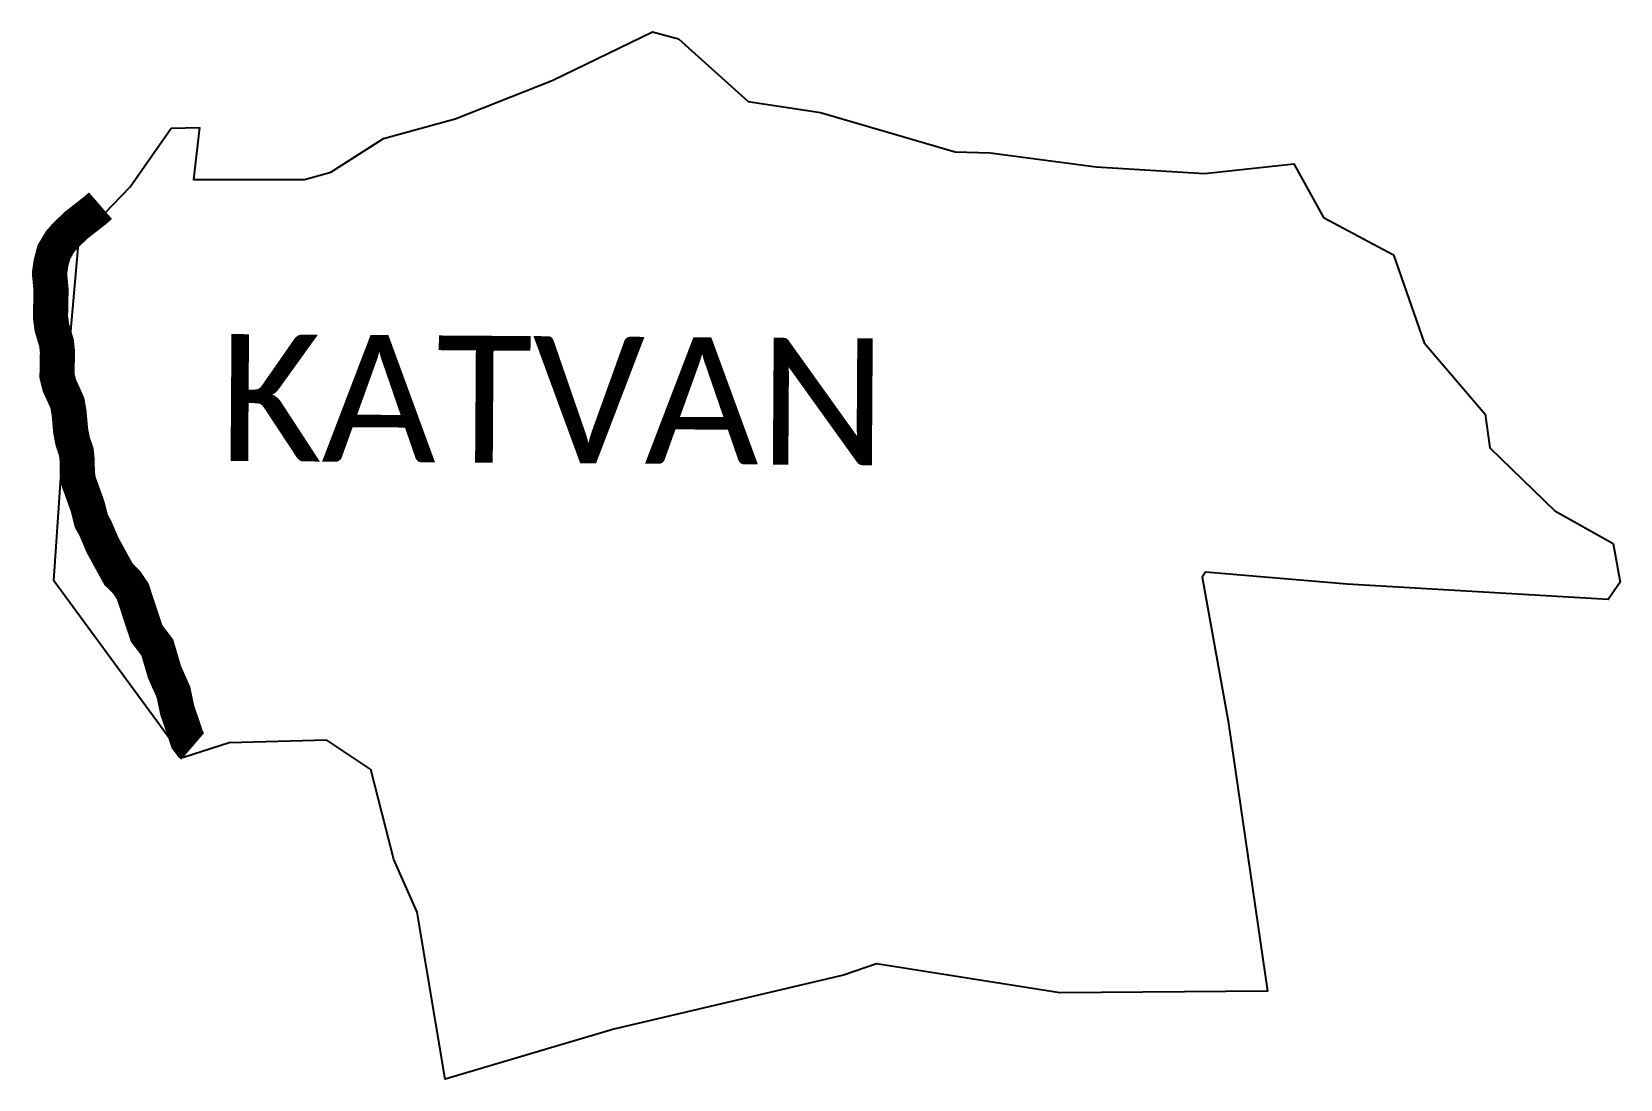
# Model space of a CAD drawing. Header units: metres. Extents: x 328412 to 330671, y 1803515 to 1805004.
import ezdxf

# ---------------------------------------------------------------- set-up
doc = ezdxf.new("R2010")
doc.units = ezdxf.units.M
doc.header["$MEASUREMENT"] = 0
for name, color, linetype in [('UNPROTECTED', 130, 'Continuous'), ('VILLAGE BOUNDRY', 3, 'Continuous'), ('VILLAGE NAME', 250, 'Continuous')]:
    doc.layers.add(name, color=color, linetype=linetype)
doc.styles.get("Standard").update_dxf_attribs({"font": 'arial.ttf'})

msp = doc.modelspace()

# ---------------------------------------------------------------- linework, layer by layer
at = {"layer": 'UNPROTECTED', "const_width": 50, "flags": 128}
msp.add_lwpolyline([(328509.7, 1804756.7), (328501.5, 1804749.6), (328475.3, 1804729.1), (328461.1, 1804715.6), (328452.2, 1804705.5), (328443.5, 1804690.9), (328439.2, 1804674.7), (328439.2, 1804674.7), (328437.2, 1804660.4), (328438.4, 1804647.7), (328439.4, 1804637.2), (328439, 1804617.5), (328438.6, 1804598.3), (328440.7, 1804583.1), (328443.7, 1804573), (328447.1, 1804561.7), (328448.5, 1804549.1), (328448.2, 1804532.3), (328447.9, 1804514.6), (328451.2, 1804501.3), (328458.4, 1804485.6), (328462.6, 1804476.2), (328465.1, 1804461.7), (328467.3, 1804436.5), (328470.2, 1804421.5), (328475.4, 1804406.2), (328476.6, 1804393.9), (328476.7, 1804377), (328478.6, 1804364.7), (328485.6, 1804345.2), (328491.4, 1804329.1), (328496.6, 1804308.6), (328502.5, 1804297.9), (328512.7, 1804274), (328527.2, 1804247.5), (328535.5, 1804232.5), (328546.6, 1804221.6), (328555.5, 1804208.5), (328564.1, 1804182.4), (328571.2, 1804161.1), (328575.5, 1804148.2), (328581.7, 1804140.1), (328590.5, 1804128.5), (328593.1, 1804119.6), (328597.7, 1804104.1), (328600.6, 1804094), (328608.4, 1804076.5), (328613.4, 1804065.3), (328615.8, 1804053.8), (328618.8, 1804039.6), (328624.9, 1804021.7), (328633.1, 1803997.4), (328638.8, 1803989.9), (328640.9, 1803988.1)], dxfattribs=at)
at = {"layer": 'VILLAGE BOUNDRY'}
msp.add_lwpolyline([(328610.1, 1804866.9), (328650.3, 1804867.9)], dxfattribs=at)
for points in [[(328650.3, 1804867.9, 0), (328641.9, 1804794, 0), (328799.9, 1804793.9, 0), (328837.2, 1804804.5, 0), (328912.2, 1804852.4, 0), (329014.1, 1804880, 0), (329151.9, 1804934.8, 0), (329294.7, 1805004, 0), (329331.6, 1804993.9, 0), (329430.5, 1804904.7, 0), (329533.3, 1804889.2, 0), (329724.8, 1804833.1, 0), (329774.6, 1804832, 0), (329925.3, 1804812, 0), (330079.3, 1804802.7, 0), (330206.5, 1804816.2, 0), (330248.8, 1804739.9, 0), (330348.2, 1804686.9, 0), (330392, 1804561.6, 0), (330478.7, 1804460.4, 0), (330485.2, 1804412.4, 0), (330577.5, 1804322.9, 0), (330660.5, 1804276.7, 0), (330670.6, 1804221.4, 0)], [(330670.6, 1804221.4, 0), (330653.7, 1804196.7, 0), (330282.5, 1804218.5, 0), (330080.9, 1804235.6, 0), (330076.4, 1804228.4, 0), (330113.1, 1804023.9, 0), (330169.3, 1803639.9, 0), (329873.8, 1803637.8, 0), (329613.3, 1803678.8, 0), (329566, 1803662.6, 0), (329239.6, 1803586.2, 0), (328999.7, 1803514.9, 0), (328959.8, 1803752.5, 0), (328926.6, 1803827.2, 0), (328894.3, 1803955.4, 0), (328831.6, 1803996.8, 0), (328692.5, 1803993, 0), (328627.6, 1803972.3, 0), (328443.4, 1804223.4, 0), (328467.3, 1804578.2, 0), (328479.1, 1804707.9, 0), (328551.8, 1804783.3, 0), (328610.1, 1804866.9, 0)]]:
    msp.add_polyline3d(points, dxfattribs=at)

# ---------------------------------------------------------------- texts
at = {"layer": 'VILLAGE NAME', "insert": (328678.9, 1804574.3), "char_height": 180.345, "attachment_point": 1, "rotation": 359.6139}
msp.add_mtext_dynamic_manual_height_columns('{\\fCalibri|b0|i0|c0|p34;KATVAN}', width=1779.605, gutter_width=901.7, heights=[0], dxfattribs=at)

doc.saveas('drawing.dxf')
